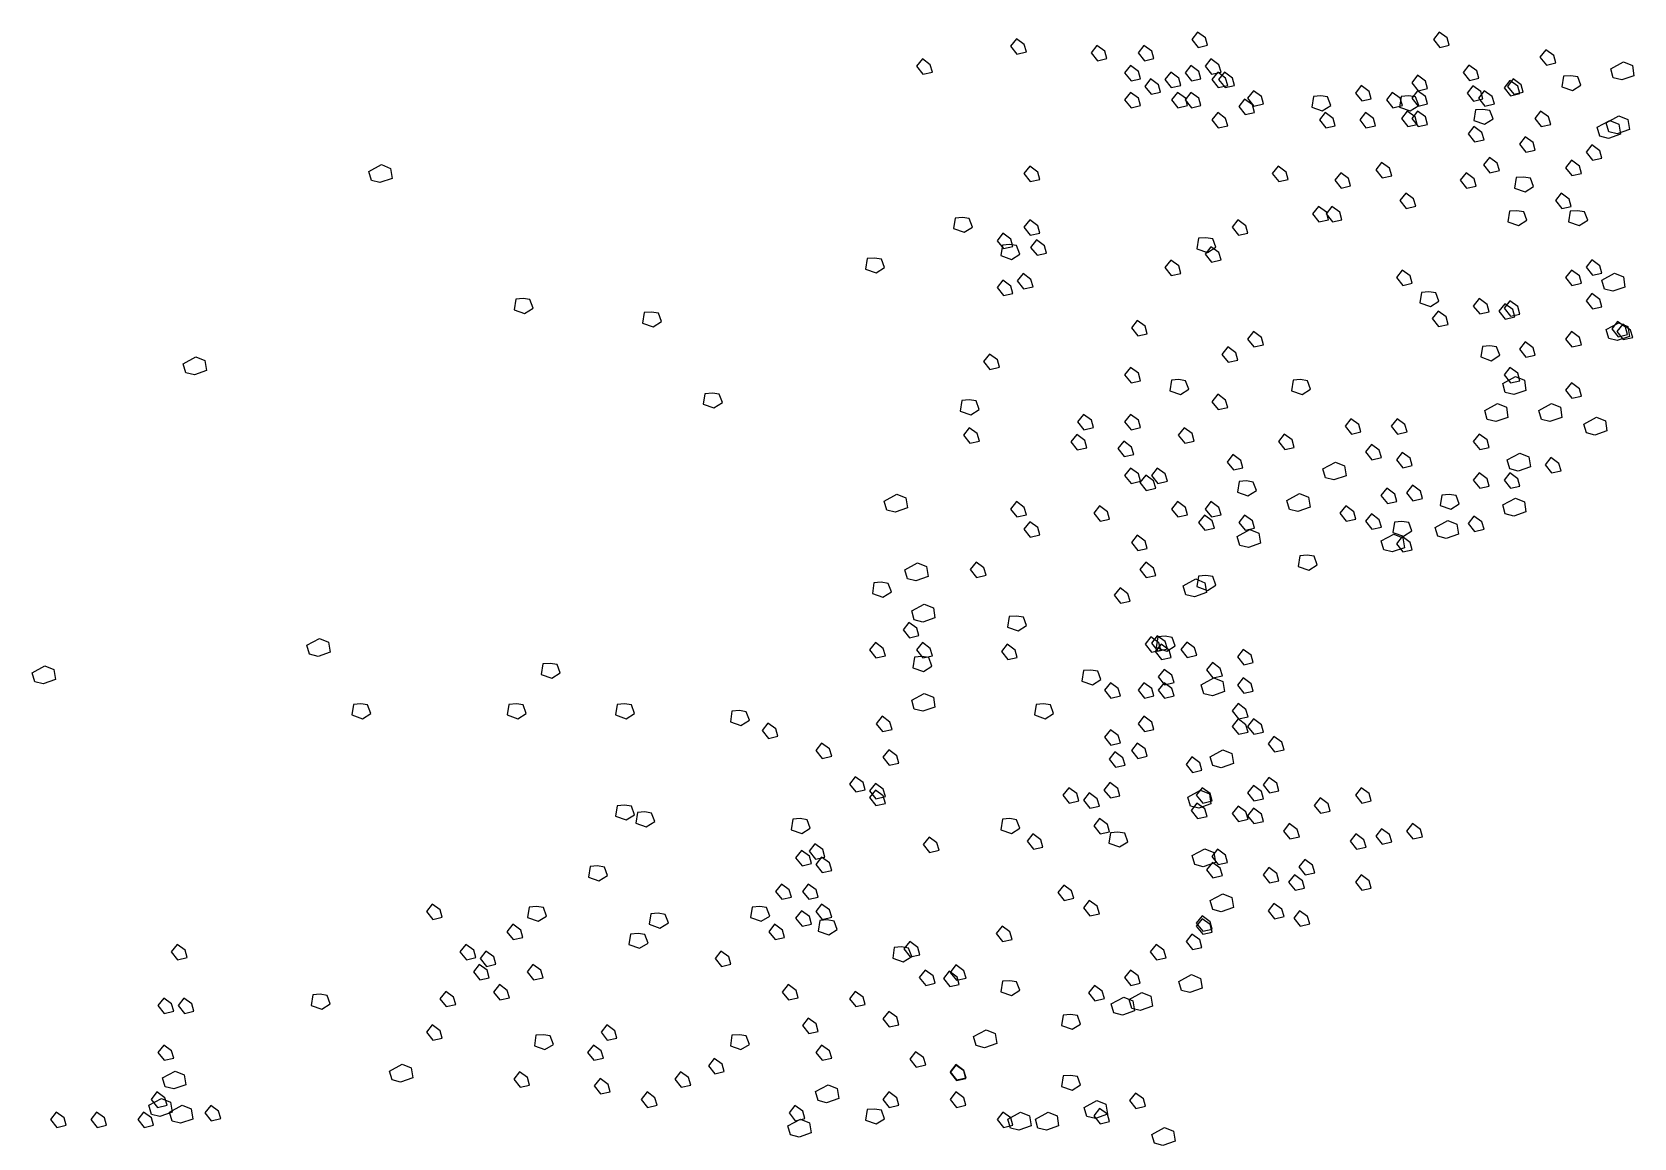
# Model space of a CAD drawing. Header units: millimetres. Extents: x 454 to 24074, y 929 to 15016.
# Drawn here: x 8985 to 9871, y 12103 to 12715 of the extents above; entities that cross this region are included whole.
import ezdxf

# ---------------------------------------------------------------- set-up
doc = ezdxf.new("R2010")
doc.units = ezdxf.units.MM
doc.layers.add('cadblocksdwg.com', color=255, linetype='Continuous')

# ---------------------------------------------------------------- blocks, each defined once
blk = doc.blocks.new('Trees side 06_cad-block.com')
at = {"color": 0}
for points in [[(1036, 3065.3), (1029.7, 3057.2), (1036.5, 3048.6), (1046.9, 3050.9), (1044.6, 3059)], [(1123.3, 3058), (1117, 3050), (1123.9, 3041.4), (1134.2, 3043.7), (1131.9, 3051.7)], [(1174.3, 3058), (1168, 3050), (1174.8, 3041.4), (1185.2, 3043.7), (1182.9, 3051.7)], [(1232.5, 3072.5), (1226.2, 3064.5), (1233.1, 3055.9), (1243.4, 3058.2), (1241.1, 3066.2)], [(1494.5, 3072.5), (1488.2, 3064.5), (1495.1, 3055.9), (1505.4, 3058.2), (1503.1, 3066.2)], [(934.1, 3043.4), (927.8, 3035.4), (934.6, 3026.8), (945, 3029.1), (942.7, 3037.1)], [(1247, 3043.4), (1240.7, 3035.4), (1247.6, 3026.8), (1257.9, 3029.1), (1255.6, 3037.1)], [(1610, 3053.4), (1603.7, 3045.3), (1610.6, 3036.7), (1620.9, 3039), (1618.6, 3047.1)], [(1680.4, 3032.7), (1694.1, 3040.1), (1703.9, 3036.1), (1705.6, 3025.2), (1692.4, 3020.6), (1683.2, 3022.9)], [(1159.7, 3036.2), (1153.4, 3028.1), (1160.3, 3019.5), (1170.6, 3021.8), (1168.3, 3029.8)], [(1203.4, 3028.9), (1197.1, 3020.9), (1203.9, 3012.3), (1214.3, 3014.5), (1212, 3022.6)], [(1225.2, 3036.2), (1218.9, 3028.1), (1225.8, 3019.5), (1236.1, 3021.8), (1233.8, 3029.8)], [(1254.3, 3028.9), (1248, 3020.9), (1254.9, 3012.3), (1265.2, 3014.5), (1262.9, 3022.6)], [(1261.6, 3028.9), (1255.3, 3020.9), (1262.2, 3012.3), (1272.5, 3014.5), (1270.2, 3022.6)], [(1471, 3025.6), (1464.7, 3017.5), (1471.5, 3008.9), (1481.9, 3011.2), (1479.6, 3019.3)], [(1526.6, 3036.7), (1520.3, 3028.7), (1527.2, 3020.1), (1537.5, 3022.4), (1535.2, 3030.4)], [(1629.1, 3024.6), (1627.4, 3013.2), (1638.9, 3009.2), (1648.1, 3014.9), (1644.6, 3024.1), (1637.2, 3025.2)], [(1159.7, 3007), (1153.4, 2999), (1160.3, 2990.4), (1170.6, 2992.7), (1168.3, 3000.7)], [(1181.5, 3021.6), (1175.2, 3013.6), (1182.1, 3005), (1192.4, 3007.3), (1190.1, 3015.3)], [(1210.7, 3007), (1204.3, 2999), (1211.2, 2990.4), (1221.5, 2992.7), (1219.3, 3000.7)], [(1225.2, 3007), (1218.9, 2999), (1225.8, 2990.4), (1236.1, 2992.7), (1233.8, 3000.7)], [(1293, 3008.9), (1286.7, 3000.9), (1293.6, 2992.3), (1303.9, 2994.6), (1301.6, 3002.6)], [(1409.8, 3014.5), (1403.5, 3006.4), (1410.4, 2997.8), (1420.7, 3000.1), (1418.4, 3008.1)], [(1443.6, 3007), (1437.3, 2999), (1444.1, 2990.4), (1454.5, 2992.7), (1452.2, 3000.7)], [(1471, 3008.9), (1464.7, 3000.9), (1471.5, 2992.3), (1481.9, 2994.6), (1479.6, 3002.6)], [(1530.9, 3014.3), (1524.6, 3006.3), (1531.5, 2997.7), (1541.8, 3000), (1539.5, 3008)], [(1543.3, 3008.9), (1537, 3000.9), (1543.8, 2992.3), (1554.2, 2994.6), (1551.9, 3002.6)], [(1571.1, 3020), (1564.8, 3012), (1571.6, 3003.4), (1582, 3005.7), (1579.7, 3013.7)], [(1574.6, 3021.6), (1568.3, 3013.6), (1575.2, 3005), (1585.5, 3007.3), (1583.2, 3015.3)], [(1283.4, 2999.8), (1277.1, 2991.7), (1284, 2983.2), (1294.3, 2985.4), (1292, 2993.5)], [(1283.4, 2999.8), (1277.1, 2991.7), (1284, 2983.2), (1294.3, 2985.4), (1292, 2993.5)], [(1358, 3002.7), (1356.2, 2991.2), (1367.7, 2987.2), (1376.9, 2992.9), (1373.4, 3002.1), (1366, 3003.2)], [(1453.2, 3002.7), (1451.5, 2991.2), (1463, 2987.2), (1472.2, 2992.9), (1468.7, 3002.1), (1461.3, 3003.2)], [(1533.9, 2988), (1532.1, 2976.5), (1543.6, 2972.5), (1552.8, 2978.3), (1549.3, 2987.4), (1541.9, 2988.6)], [(1254.3, 2985.2), (1248, 2977.2), (1254.9, 2968.6), (1265.2, 2970.9), (1262.9, 2978.9)], [(1370.8, 2985.2), (1364.5, 2977.2), (1371.4, 2968.6), (1381.7, 2970.9), (1379.4, 2978.9)], [(1414.5, 2985.2), (1408.2, 2977.2), (1415, 2968.6), (1425.4, 2970.9), (1423.1, 2978.9)], [(1459.8, 2986.7), (1453.5, 2978.6), (1460.4, 2970), (1470.7, 2972.3), (1468.4, 2980.4)], [(1471, 2986.7), (1464.7, 2978.6), (1471.5, 2970), (1481.9, 2972.3), (1479.6, 2980.4)], [(1532.1, 2970), (1525.8, 2962), (1532.7, 2953.4), (1543, 2955.7), (1540.7, 2963.7)], [(1604.4, 2986.7), (1598.1, 2978.6), (1605, 2970), (1615.3, 2972.3), (1613, 2980.4)], [(1665.7, 2969.3), (1679.5, 2976.7), (1689.2, 2972.7), (1690.9, 2961.8), (1677.8, 2957.2), (1668.6, 2959.5)], [(1675.5, 2974.2), (1689.2, 2981.6), (1699, 2977.6), (1700.7, 2966.7), (1687.5, 2962.1), (1678.3, 2964.4)], [(1587.8, 2958.9), (1581.4, 2950.8), (1588.3, 2942.2), (1598.6, 2944.5), (1596.4, 2952.6)], [(1548.8, 2936.6), (1542.5, 2928.6), (1549.4, 2920), (1559.7, 2922.3), (1557.4, 2930.3)], [(1660, 2950.1), (1653.7, 2942.1), (1660.6, 2933.5), (1670.9, 2935.8), (1668.6, 2943.8)], [(333.9, 2921.3), (347.7, 2928.7), (357.4, 2924.7), (359.1, 2913.8), (345.9, 2909.3), (336.8, 2911.5)], [(1050.5, 2927), (1044.2, 2919), (1051.1, 2910.4), (1061.4, 2912.7), (1059.1, 2920.7)], [(1319.8, 2927), (1313.5, 2919), (1320.4, 2910.4), (1330.7, 2912.7), (1328.4, 2920.7)], [(1387.6, 2920), (1381.2, 2911.9), (1388.1, 2903.3), (1398.4, 2905.6), (1396.2, 2913.6)], [(1432, 2931.1), (1425.7, 2923), (1432.6, 2914.4), (1442.9, 2916.7), (1440.6, 2924.8)], [(1523.6, 2919.7), (1517.3, 2911.7), (1524.2, 2903.1), (1534.5, 2905.4), (1532.2, 2913.4)], [(1637.8, 2933.5), (1631.5, 2925.4), (1638.4, 2916.8), (1648.7, 2919.1), (1646.4, 2927.2)], [(1577.8, 2914.7), (1576.1, 2903.3), (1587.6, 2899.3), (1596.8, 2905), (1593.3, 2914.2), (1585.9, 2915.3)], [(1363.5, 2883.4), (1357.2, 2875.3), (1364.1, 2866.7), (1374.4, 2869), (1372.1, 2877.1)], [(1378.1, 2883.4), (1371.8, 2875.3), (1378.6, 2866.7), (1389, 2869), (1386.7, 2877.1)], [(1458.1, 2897.9), (1451.8, 2889.9), (1458.7, 2881.3), (1469, 2883.6), (1466.7, 2891.6)], [(1626.7, 2897.7), (1620.4, 2889.7), (1627.3, 2881.1), (1637.6, 2883.4), (1635.3, 2891.4)], [(969.5, 2870.8), (967.8, 2859.3), (979.3, 2855.3), (988.5, 2861), (985, 2870.2), (977.6, 2871.4)], [(1050.5, 2868.8), (1044.2, 2860.8), (1051.1, 2852.2), (1061.4, 2854.5), (1059.1, 2862.5)], [(1276.2, 2868.8), (1269.9, 2860.8), (1276.7, 2852.2), (1287.1, 2854.5), (1284.8, 2862.5)], [(1570.5, 2878.1), (1568.8, 2866.7), (1580.3, 2862.6), (1589.4, 2868.4), (1586, 2877.5), (1578.5, 2878.7)], [(1636.5, 2878.1), (1634.7, 2866.7), (1646.2, 2862.6), (1655.4, 2868.4), (1651.9, 2877.5), (1644.5, 2878.7)], [(1021.4, 2854.3), (1015.1, 2846.2), (1022, 2837.6), (1032.3, 2839.9), (1030, 2848)], [(1233.4, 2848.8), (1231.7, 2837.3), (1243.1, 2833.3), (1252.3, 2839.1), (1248.9, 2848.2), (1241.4, 2849.4)], [(1020.8, 2841.5), (1019.1, 2830), (1030.6, 2826), (1039.8, 2831.7), (1036.3, 2840.9), (1028.9, 2842.1)], [(1057.8, 2847), (1051.5, 2839), (1058.4, 2830.4), (1068.7, 2832.7), (1066.4, 2840.7)], [(1247, 2839.7), (1240.7, 2831.7), (1247.6, 2823.1), (1257.9, 2825.4), (1255.6, 2833.4)], [(874.3, 2826.8), (872.5, 2815.4), (884, 2811.4), (893.2, 2817.1), (889.7, 2826.3), (882.3, 2827.4)], [(1203.4, 2825.2), (1197.1, 2817.1), (1203.9, 2808.5), (1214.3, 2810.8), (1212, 2818.9)], [(1454.3, 2814.3), (1448, 2806.3), (1454.9, 2797.7), (1465.2, 2800), (1462.9, 2808)], [(1637.8, 2814.3), (1631.5, 2806.3), (1638.4, 2797.7), (1648.7, 2800), (1646.4, 2808)], [(1660, 2825.5), (1653.7, 2817.4), (1660.6, 2808.8), (1670.9, 2811.1), (1668.6, 2819.1)], [(1021.4, 2803.3), (1015.1, 2795.3), (1022, 2786.7), (1032.3, 2789), (1030, 2797)], [(1043.2, 2810.6), (1036.9, 2802.6), (1043.8, 2794), (1054.1, 2796.3), (1051.8, 2804.3)], [(1670.6, 2803.5), (1684.4, 2810.9), (1694.1, 2806.9), (1695.8, 2796), (1682.6, 2791.5), (1673.5, 2793.7)], [(493.2, 2782.9), (491.4, 2771.4), (502.9, 2767.4), (512.1, 2773.1), (508.6, 2782.3), (501.2, 2783.4)], [(1475.2, 2790.2), (1473.5, 2778.7), (1485, 2774.7), (1494.2, 2780.5), (1490.7, 2789.6), (1483.3, 2790.8)], [(1537.7, 2783.4), (1531.4, 2775.3), (1538.3, 2766.8), (1548.6, 2769), (1546.3, 2777.1)], [(1571.1, 2781), (1564.8, 2773), (1571.6, 2764.4), (1582, 2766.7), (1579.7, 2774.7)], [(1660, 2788.9), (1653.7, 2780.9), (1660.6, 2772.3), (1670.9, 2774.6), (1668.6, 2782.6)], [(632.4, 2768.2), (630.7, 2756.8), (642.2, 2752.7), (651.3, 2758.5), (647.9, 2767.7), (640.4, 2768.8)], [(1493.2, 2769.9), (1486.9, 2761.8), (1493.8, 2753.2), (1504.1, 2755.5), (1501.8, 2763.6)], [(1565.5, 2777.8), (1559.2, 2769.8), (1566.1, 2761.2), (1576.4, 2763.5), (1574.1, 2771.5)], [(1167, 2759.7), (1160.7, 2751.6), (1167.6, 2743.1), (1177.9, 2745.3), (1175.6, 2753.4)], [(1293, 2747.6), (1286.7, 2739.6), (1293.6, 2731), (1303.9, 2733.3), (1301.6, 2741.3)], [(1637.8, 2747.6), (1631.5, 2739.6), (1638.4, 2731), (1648.7, 2733.3), (1646.4, 2741.3)], [(1675.5, 2749.8), (1689.2, 2757.3), (1699, 2753.3), (1700.7, 2742.4), (1687.5, 2737.8), (1678.3, 2740.1)], [(1687.8, 2758.7), (1681.5, 2750.7), (1688.4, 2742.1), (1698.7, 2744.4), (1696.5, 2752.4)], [(1693.4, 2755.6), (1687.1, 2747.6), (1694, 2739), (1704.3, 2741.3), (1702, 2749.3)], [(1265.2, 2731), (1258.9, 2722.9), (1265.8, 2714.3), (1276.1, 2716.6), (1273.8, 2724.6)], [(1541.2, 2731.6), (1539.5, 2720.1), (1550.9, 2716.1), (1560.1, 2721.9), (1556.7, 2731), (1549.2, 2732.2)], [(1587.8, 2736.5), (1581.4, 2728.5), (1588.3, 2719.9), (1598.6, 2722.2), (1596.4, 2730.2)], [(132.7, 2712.8), (146.5, 2720.2), (156.2, 2716.2), (158, 2705.3), (144.8, 2700.7), (135.6, 2703)], [(1006.8, 2723.3), (1000.5, 2715.3), (1007.4, 2706.7), (1017.7, 2709), (1015.4, 2717)], [(1159.7, 2708.7), (1153.4, 2700.7), (1160.3, 2692.1), (1170.6, 2694.4), (1168.3, 2702.4)], [(1204.1, 2695), (1202.3, 2683.5), (1213.8, 2679.5), (1223, 2685.2), (1219.5, 2694.4), (1212.1, 2695.5)], [(1336, 2695), (1334.3, 2683.5), (1345.7, 2679.5), (1354.9, 2685.2), (1351.5, 2694.4), (1344, 2695.5)], [(1563.3, 2691.3), (1577, 2698.8), (1586.8, 2694.8), (1588.5, 2683.9), (1575.3, 2679.3), (1566.1, 2681.6)], [(1571.1, 2708.7), (1564.8, 2700.7), (1571.6, 2692.1), (1582, 2694.4), (1579.7, 2702.4)], [(1637.8, 2692), (1631.5, 2684), (1638.4, 2675.4), (1648.7, 2677.7), (1646.4, 2685.7)], [(698.4, 2680.3), (696.6, 2668.9), (708.1, 2664.8), (717.3, 2670.6), (713.8, 2679.7), (706.4, 2680.9)], [(1254.3, 2679.6), (1248, 2671.6), (1254.9, 2663), (1265.2, 2665.3), (1262.9, 2673.3)], [(976.9, 2673), (975.1, 2661.5), (986.6, 2657.5), (995.8, 2663.2), (992.3, 2672.4), (984.9, 2673.6)], [(1108.7, 2657.8), (1102.4, 2649.8), (1109.3, 2641.2), (1119.6, 2643.5), (1117.4, 2651.5)], [(1159.7, 2657.8), (1153.4, 2649.8), (1160.3, 2641.2), (1170.6, 2643.5), (1168.3, 2651.5)], [(1543.8, 2662.1), (1557.5, 2669.5), (1567.3, 2665.5), (1569, 2654.6), (1555.8, 2650), (1546.6, 2652.3)], [(1602.3, 2662.1), (1616.1, 2669.5), (1625.8, 2665.5), (1627.5, 2654.6), (1614.3, 2650), (1605.2, 2652.3)], [(985, 2643.3), (978.7, 2635.2), (985.6, 2626.6), (995.9, 2628.9), (993.6, 2637)], [(1217.9, 2643.3), (1211.6, 2635.2), (1218.5, 2626.6), (1228.8, 2628.9), (1226.5, 2637)], [(1398.7, 2653.1), (1392.4, 2645.1), (1399.2, 2636.5), (1409.6, 2638.8), (1407.3, 2646.8)], [(1448.7, 2653.1), (1442.4, 2645.1), (1449.3, 2636.5), (1459.6, 2638.8), (1457.3, 2646.8)], [(1651.1, 2647.4), (1664.8, 2654.9), (1674.6, 2650.9), (1676.3, 2640), (1663.1, 2635.4), (1654, 2637.7)], [(1101.5, 2636), (1095.2, 2628), (1102, 2619.4), (1112.4, 2621.7), (1110.1, 2629.7)], [(1152.4, 2628.7), (1146.1, 2620.7), (1153, 2612.1), (1163.3, 2614.4), (1161, 2622.4)], [(1326.4, 2636.5), (1320.1, 2628.4), (1327, 2619.8), (1337.3, 2622.1), (1335, 2630.2)], [(1420.9, 2625.3), (1414.6, 2617.3), (1421.5, 2608.7), (1431.8, 2611), (1429.5, 2619)], [(1537.7, 2636.5), (1531.4, 2628.4), (1538.3, 2619.8), (1548.6, 2622.1), (1546.3, 2630.2)], [(1270.8, 2614.2), (1264.5, 2606.2), (1271.3, 2597.6), (1281.7, 2599.9), (1279.4, 2607.9)], [(1368.2, 2598.7), (1381.9, 2606.1), (1391.7, 2602.1), (1393.4, 2591.2), (1380.2, 2586.7), (1371, 2588.9)], [(1454.3, 2616.6), (1448, 2608.6), (1454.9, 2600), (1465.2, 2602.3), (1462.9, 2610.3)], [(1568.2, 2608.4), (1581.9, 2615.9), (1591.7, 2611.9), (1593.4, 2601), (1580.2, 2596.4), (1571, 2598.7)], [(1615.6, 2611.1), (1609.2, 2603), (1616.1, 2594.4), (1626.5, 2596.7), (1624.2, 2604.7)], [(1159.7, 2599.6), (1153.4, 2591.6), (1160.3, 2583), (1170.6, 2585.3), (1168.3, 2593.3)], [(1176.2, 2592), (1169.9, 2584), (1176.8, 2575.4), (1187.1, 2577.7), (1184.8, 2585.7)], [(1188.8, 2599.6), (1182.5, 2591.6), (1189.4, 2583), (1199.7, 2585.3), (1197.4, 2593.3)], [(1537.7, 2594.4), (1531.4, 2586.4), (1538.3, 2577.8), (1548.6, 2580), (1546.3, 2588.1)], [(1571.1, 2594.4), (1564.8, 2586.4), (1571.6, 2577.8), (1582, 2580), (1579.7, 2588.1)], [(892.6, 2563.8), (906.4, 2571.3), (916.2, 2567.3), (917.9, 2556.4), (904.7, 2551.8), (895.5, 2554.1)], [(1277.4, 2585.1), (1275.6, 2573.6), (1287.1, 2569.6), (1296.3, 2575.3), (1292.8, 2584.5), (1285.4, 2585.6)], [(1329.1, 2564.6), (1342.9, 2572), (1352.6, 2568), (1354.4, 2557.1), (1341.2, 2552.5), (1332, 2554.8)], [(1437.6, 2577.7), (1431.3, 2569.7), (1438.2, 2561.1), (1448.5, 2563.4), (1446.2, 2571.4)], [(1465.4, 2580.9), (1459.1, 2572.8), (1466, 2564.2), (1476.3, 2566.5), (1474, 2574.6)], [(1497.2, 2570.4), (1495.5, 2559), (1507, 2554.9), (1516.1, 2560.7), (1512.7, 2569.9), (1505.2, 2571)], [(1036, 2563.2), (1029.7, 2555.2), (1036.5, 2546.6), (1046.9, 2548.9), (1044.6, 2556.9)], [(1126.2, 2558.6), (1119.9, 2550.6), (1126.8, 2542), (1137.1, 2544.3), (1134.8, 2552.3)], [(1210.7, 2563.2), (1204.3, 2555.2), (1211.2, 2546.6), (1221.5, 2548.9), (1219.3, 2556.9)], [(1247, 2563.2), (1240.7, 2555.2), (1247.6, 2546.6), (1257.9, 2548.9), (1255.6, 2556.9)], [(1393.1, 2558.6), (1386.8, 2550.6), (1393.7, 2542), (1404, 2544.3), (1401.7, 2552.3)], [(1563.3, 2559.7), (1577, 2567.1), (1586.8, 2563.1), (1588.5, 2552.2), (1575.3, 2547.6), (1566.1, 2549.9)], [(1050.5, 2541.4), (1044.2, 2533.4), (1051.1, 2524.8), (1061.4, 2527.1), (1059.1, 2535.1)], [(1239.8, 2548.7), (1233.5, 2540.7), (1240.3, 2532.1), (1250.7, 2534.3), (1248.4, 2542.4)], [(1283.4, 2548.7), (1277.1, 2540.7), (1284, 2532.1), (1294.3, 2534.3), (1292, 2542.4)], [(1420.9, 2549.9), (1414.6, 2541.9), (1421.5, 2533.3), (1431.8, 2535.6), (1429.5, 2543.6)], [(1445.9, 2541.1), (1444.2, 2529.7), (1455.7, 2525.6), (1464.8, 2531.4), (1461.4, 2540.5), (1453.9, 2541.7)], [(1490.1, 2535.3), (1503.9, 2542.7), (1513.6, 2538.7), (1515.3, 2527.8), (1502.1, 2523.3), (1493, 2525.6)], [(1532.1, 2547.5), (1525.8, 2539.5), (1532.7, 2530.9), (1543, 2533.2), (1540.7, 2541.2)], [(1167, 2526.8), (1160.7, 2518.8), (1167.6, 2510.2), (1177.9, 2512.5), (1175.6, 2520.5)], [(1275.5, 2525.5), (1289.2, 2533), (1299, 2529), (1300.7, 2518.1), (1287.5, 2513.5), (1278.3, 2515.8)], [(1431.6, 2520.7), (1445.3, 2528.1), (1455.1, 2524.1), (1456.8, 2513.2), (1443.6, 2508.6), (1434.4, 2510.9)], [(1454.3, 2525.3), (1448, 2517.3), (1454.9, 2508.7), (1465.2, 2511), (1462.9, 2519)], [(1343.3, 2504.5), (1341.6, 2493), (1353.1, 2489), (1362.2, 2494.7), (1358.8, 2503.9), (1351.3, 2505.1)], [(915, 2489.4), (928.8, 2496.8), (938.5, 2492.8), (940.2, 2481.9), (927, 2477.3), (917.9, 2479.6)], [(992.3, 2497.7), (986, 2489.7), (992.9, 2481.1), (1003.2, 2483.4), (1000.9, 2491.4)], [(1176.2, 2497.5), (1169.9, 2489.5), (1176.8, 2480.9), (1187.1, 2483.2), (1184.8, 2491.2)], [(881.6, 2475.2), (879.9, 2463.7), (891.3, 2459.7), (900.5, 2465.4), (897.1, 2474.6), (889.6, 2475.8)], [(1148.4, 2469.7), (1142.1, 2461.7), (1149, 2453.1), (1159.3, 2455.4), (1157, 2463.4)], [(1216.9, 2471.9), (1230.7, 2479.4), (1240.4, 2475.3), (1242.2, 2464.5), (1229, 2459.9), (1219.8, 2462.2)], [(1233.4, 2482.5), (1231.7, 2471.1), (1243.1, 2467), (1252.3, 2472.8), (1248.9, 2481.9), (1241.4, 2483.1)], [(922.5, 2444.7), (936.2, 2452.1), (946, 2448.1), (947.7, 2437.2), (934.5, 2432.6), (925.3, 2434.9)], [(919.5, 2432.3), (913.2, 2424.2), (920.1, 2415.6), (930.4, 2417.9), (928.1, 2426)], [(1028.2, 2438.6), (1026.4, 2427.1), (1037.9, 2423.1), (1047.1, 2428.8), (1043.6, 2438), (1036.2, 2439.1)], [(266.8, 2407.4), (280.6, 2414.9), (290.3, 2410.9), (292.1, 2400), (278.9, 2395.4), (269.7, 2397.7)], [(1181.8, 2416.5), (1175.5, 2408.5), (1182.4, 2399.9), (1192.7, 2402.2), (1190.4, 2410.2)], [(1188.8, 2417.7), (1182.5, 2409.7), (1189.4, 2401.1), (1199.7, 2403.4), (1197.4, 2411.4)], [(1189.4, 2416.6), (1187.7, 2405.1), (1199.2, 2401.1), (1208.3, 2406.8), (1204.9, 2416), (1197.4, 2417.2)], [(883.1, 2410.4), (876.8, 2402.4), (883.7, 2393.8), (894, 2396.1), (891.7, 2404.1)], [(934.1, 2410.4), (927.8, 2402.4), (934.6, 2393.8), (945, 2396.1), (942.7, 2404.1)], [(1026.1, 2408.5), (1019.8, 2400.5), (1026.7, 2391.9), (1037, 2394.2), (1034.7, 2402.2)], [(1192.9, 2408.5), (1186.6, 2400.5), (1193.5, 2391.9), (1203.8, 2394.2), (1201.5, 2402.2)], [(1220.7, 2410.9), (1214.4, 2402.9), (1221.3, 2394.3), (1231.6, 2396.6), (1229.3, 2404.6)], [(1281.9, 2403), (1275.6, 2395), (1282.5, 2386.4), (1292.8, 2388.7), (1290.5, 2396.7)], [(-31.2, 2377.7), (-17.4, 2385.1), (-7.7, 2381.1), (-5.9, 2370.2), (-19.1, 2365.6), (-28.3, 2367.9)], [(522.5, 2387.3), (520.7, 2375.8), (532.2, 2371.8), (541.4, 2377.5), (538, 2386.7), (530.5, 2387.8)], [(925.6, 2394.6), (923.8, 2383.1), (935.3, 2379.1), (944.5, 2384.9), (941, 2394), (933.6, 2395.2)], [(1108.8, 2380), (1107.1, 2368.5), (1118.5, 2364.5), (1127.7, 2370.2), (1124.3, 2379.4), (1116.8, 2380.5)], [(1196.1, 2381.3), (1189.8, 2373.3), (1196.7, 2364.7), (1207, 2367), (1204.7, 2375)], [(1248.5, 2388.7), (1242.2, 2380.7), (1249.1, 2372.1), (1259.4, 2374.4), (1257.1, 2382.4)], [(1137.9, 2366.8), (1131.6, 2358.8), (1138.4, 2350.2), (1148.8, 2352.5), (1146.5, 2360.5)], [(1174.3, 2366.8), (1168, 2358.8), (1174.8, 2350.2), (1185.2, 2352.5), (1182.9, 2360.5)], [(1196.1, 2366.8), (1189.8, 2358.8), (1196.7, 2350.2), (1207, 2352.5), (1204.7, 2360.5)], [(1236.4, 2364.6), (1250.2, 2372.1), (1260, 2368.1), (1261.7, 2357.2), (1248.5, 2352.6), (1239.3, 2354.9)], [(1281.9, 2372), (1275.6, 2364), (1282.5, 2355.4), (1292.8, 2357.7), (1290.5, 2365.7)], [(922.5, 2347.9), (936.2, 2355.3), (946, 2351.3), (947.7, 2340.4), (934.5, 2335.8), (925.3, 2338.1)], [(317.3, 2343.3), (315.5, 2331.9), (327, 2327.8), (336.2, 2333.6), (332.7, 2342.7), (325.3, 2343.9)], [(485.8, 2343.3), (484.1, 2331.9), (495.6, 2327.8), (504.7, 2333.6), (501.3, 2342.7), (493.9, 2343.9)], [(603.1, 2343.3), (601.4, 2331.9), (612.8, 2327.8), (622, 2333.6), (618.6, 2342.7), (611.1, 2343.9)], [(727.7, 2336), (726, 2324.5), (737.4, 2320.5), (746.6, 2326.3), (743.2, 2335.4), (735.7, 2336.6)], [(890.4, 2330.4), (884.1, 2322.4), (891, 2313.8), (901.3, 2316.1), (899, 2324.1)], [(1057.5, 2343.3), (1055.8, 2331.9), (1067.2, 2327.8), (1076.4, 2333.6), (1073, 2342.7), (1065.5, 2343.9)], [(1174.3, 2330.4), (1168, 2322.4), (1174.8, 2313.8), (1185.2, 2316.1), (1182.9, 2324.1)], [(1276.3, 2344.2), (1270, 2336.2), (1276.9, 2327.6), (1287.2, 2329.9), (1284.9, 2337.9)], [(1276.3, 2327.6), (1270, 2319.5), (1276.9, 2310.9), (1287.2, 2313.2), (1284.9, 2321.3)], [(1293, 2327.6), (1286.7, 2319.5), (1293.6, 2310.9), (1303.9, 2313.2), (1301.6, 2321.3)], [(766.6, 2323.1), (760.3, 2315.1), (767.2, 2306.5), (777.5, 2308.8), (775.2, 2316.8)], [(1137.9, 2315.9), (1131.6, 2307.8), (1138.4, 2299.2), (1148.8, 2301.5), (1146.5, 2309.5)], [(824.9, 2301.3), (818.6, 2293.3), (825.5, 2284.7), (835.8, 2287), (833.5, 2295)], [(897.7, 2294), (891.4, 2286), (898.2, 2277.4), (908.6, 2279.7), (906.3, 2287.7)], [(1167, 2301.3), (1160.7, 2293.3), (1167.6, 2284.7), (1177.9, 2287), (1175.6, 2295)], [(1246.2, 2286.6), (1260, 2294.1), (1269.7, 2290.1), (1271.4, 2279.2), (1258.2, 2274.6), (1249.1, 2276.9)], [(1315.3, 2308.5), (1309, 2300.5), (1315.8, 2291.9), (1326.2, 2294.2), (1323.9, 2302.2)], [(1142.9, 2291.8), (1136.6, 2283.8), (1143.4, 2275.2), (1153.8, 2277.5), (1151.5, 2285.5)], [(1226.3, 2286.3), (1220, 2278.2), (1226.9, 2269.6), (1237.2, 2271.9), (1234.9, 2280)], [(861.3, 2264.9), (855, 2256.9), (861.8, 2248.3), (872.2, 2250.6), (869.9, 2258.6)], [(1137.3, 2258.5), (1131, 2250.4), (1137.9, 2241.8), (1148.2, 2244.1), (1145.9, 2252.2)], [(1309.7, 2264), (1303.4, 2256), (1310.3, 2247.4), (1320.6, 2249.7), (1318.3, 2257.7)], [(883.1, 2257.6), (876.8, 2249.6), (883.7, 2241), (894, 2243.3), (891.7, 2251.3)], [(883.1, 2250.4), (876.8, 2242.3), (883.7, 2233.7), (894, 2236), (891.7, 2244.1)], [(1092.8, 2252.9), (1086.5, 2244.9), (1093.4, 2236.3), (1103.7, 2238.6), (1101.4, 2246.6)], [(1115.1, 2247.3), (1108.8, 2239.3), (1115.6, 2230.7), (1126, 2233), (1123.7, 2241)], [(1221.8, 2242.7), (1235.6, 2250.2), (1245.3, 2246.2), (1247, 2235.3), (1233.8, 2230.7), (1224.7, 2233)], [(1237.4, 2252.9), (1231.1, 2244.9), (1238, 2236.3), (1248.3, 2238.6), (1246, 2246.6)], [(1293, 2255.3), (1286.7, 2247.3), (1293.6, 2238.7), (1303.9, 2241), (1301.6, 2249)], [(1365.3, 2241.8), (1359, 2233.8), (1365.9, 2225.2), (1376.2, 2227.5), (1373.9, 2235.5)], [(1409.8, 2252.9), (1403.5, 2244.9), (1410.4, 2236.3), (1420.7, 2238.6), (1418.4, 2246.6)], [(603.1, 2233.4), (601.4, 2222), (612.8, 2218), (622, 2223.7), (618.6, 2232.9), (611.1, 2234)], [(625.1, 2226.1), (623.4, 2214.6), (634.8, 2210.6), (644, 2216.4), (640.6, 2225.5), (633.1, 2226.7)], [(1231.8, 2236.2), (1225.5, 2228.2), (1232.4, 2219.6), (1242.7, 2221.9), (1240.4, 2229.9)], [(1276.3, 2233.1), (1270, 2225), (1276.9, 2216.4), (1287.2, 2218.7), (1284.9, 2226.8)], [(1293, 2230.7), (1286.7, 2222.6), (1293.6, 2214), (1303.9, 2216.3), (1301.6, 2224.4)], [(793.6, 2218.8), (791.9, 2207.3), (803.4, 2203.3), (812.6, 2209), (809.1, 2218.2), (801.7, 2219.4)], [(1020.8, 2218.8), (1019.1, 2207.3), (1030.6, 2203.3), (1039.8, 2209), (1036.3, 2218.2), (1028.9, 2219.4)], [(1126.2, 2219.5), (1119.9, 2211.5), (1126.8, 2202.9), (1137.1, 2205.2), (1134.8, 2213.2)], [(1331.9, 2214), (1325.6, 2206), (1332.5, 2197.4), (1342.8, 2199.7), (1340.5, 2207.7)], [(1432, 2208.4), (1425.7, 2200.4), (1432.6, 2191.8), (1442.9, 2194.1), (1440.6, 2202.1)], [(1465.4, 2214), (1459.1, 2206), (1466, 2197.4), (1476.3, 2199.7), (1474, 2207.7)], [(817.6, 2192.2), (811.3, 2184.1), (818.2, 2175.5), (828.5, 2177.8), (826.2, 2185.9)], [(941.3, 2199.4), (935, 2191.4), (941.9, 2182.8), (952.2, 2185.1), (949.9, 2193.1)], [(1053.9, 2202.9), (1047.6, 2194.8), (1054.5, 2186.3), (1064.8, 2188.5), (1062.5, 2196.6)], [(1138.1, 2204.1), (1136.4, 2192.7), (1147.8, 2188.7), (1157, 2194.4), (1153.6, 2203.6), (1146.1, 2204.7)], [(1404.2, 2202.9), (1397.9, 2194.8), (1404.8, 2186.3), (1415.1, 2188.5), (1412.8, 2196.6)], [(803, 2184.9), (796.7, 2176.9), (803.6, 2168.3), (813.9, 2170.6), (811.6, 2178.6)], [(824.9, 2177.6), (818.6, 2169.6), (825.5, 2161), (835.8, 2163.3), (833.5, 2171.3)], [(1226.7, 2179.3), (1240.4, 2186.8), (1250.2, 2182.8), (1251.9, 2171.9), (1238.7, 2167.3), (1229.6, 2169.6)], [(1248.5, 2171.9), (1242.2, 2163.9), (1249.1, 2155.3), (1259.4, 2157.6), (1257.1, 2165.6)], [(1254.1, 2186.2), (1247.8, 2178.2), (1254.7, 2169.6), (1265, 2171.9), (1262.7, 2179.9)], [(1348.6, 2175.1), (1342.3, 2167.1), (1349.2, 2158.5), (1359.5, 2160.8), (1357.2, 2168.8)], [(573.8, 2167.5), (572.1, 2156), (583.5, 2152), (592.7, 2157.8), (589.3, 2166.9), (581.8, 2168.1)], [(1309.7, 2166.4), (1303.4, 2158.3), (1310.3, 2149.7), (1320.6, 2152), (1318.3, 2160)], [(1337.5, 2158.4), (1331.2, 2150.4), (1338.1, 2141.8), (1348.4, 2144.1), (1346.1, 2152.1)], [(1409.8, 2158.4), (1403.5, 2150.4), (1410.4, 2141.8), (1420.7, 2144.1), (1418.4, 2152.1)], [(781.2, 2148.5), (774.9, 2140.5), (781.8, 2131.9), (792.1, 2134.2), (789.8, 2142.2)], [(810.3, 2148.5), (804, 2140.5), (810.9, 2131.9), (821.2, 2134.2), (818.9, 2142.2)], [(1087.3, 2147.3), (1081, 2139.3), (1087.8, 2130.7), (1098.2, 2133), (1095.9, 2141)], [(1246.2, 2130.6), (1260, 2138), (1269.7, 2134), (1271.4, 2123.1), (1258.2, 2118.5), (1249.1, 2120.8)], [(402.7, 2126.7), (396.4, 2118.7), (403.3, 2110.1), (413.6, 2112.4), (411.3, 2120.4)], [(507.8, 2123.5), (506.1, 2112.1), (517.6, 2108.1), (526.7, 2113.8), (523.3, 2123), (515.8, 2124.1)], [(749.7, 2123.5), (747.9, 2112.1), (759.4, 2108.1), (768.6, 2113.8), (765.1, 2123), (757.7, 2124.1)], [(803, 2119.4), (796.7, 2111.4), (803.6, 2102.8), (813.9, 2105.1), (811.6, 2113.1)], [(824.9, 2126.7), (818.6, 2118.7), (825.5, 2110.1), (835.8, 2112.4), (833.5, 2120.4)], [(1115.1, 2130.6), (1108.8, 2122.6), (1115.6, 2114), (1126, 2116.3), (1123.7, 2124.3)], [(1315.3, 2127.4), (1309, 2119.4), (1315.8, 2110.8), (1326.2, 2113.1), (1323.9, 2121.1)], [(1343.1, 2119.5), (1336.8, 2111.5), (1343.6, 2102.9), (1354, 2105.2), (1351.7, 2113.2)], [(490.1, 2104.9), (483.7, 2096.8), (490.6, 2088.2), (501, 2090.5), (498.7, 2098.6)], [(639.7, 2116.2), (638, 2104.8), (649.5, 2100.7), (658.7, 2106.5), (655.2, 2115.6), (647.8, 2116.8)], [(773.9, 2104.9), (767.6, 2096.8), (774.5, 2088.2), (784.8, 2090.5), (782.5, 2098.6)], [(823, 2108.9), (821.2, 2097.4), (832.7, 2093.4), (841.9, 2099.1), (838.4, 2108.3), (831, 2109.5)], [(1020.5, 2102.8), (1014.2, 2094.8), (1021.1, 2086.2), (1031.4, 2088.5), (1029.1, 2096.5)], [(1237.4, 2113.9), (1231.1, 2105.9), (1238, 2097.3), (1248.3, 2099.6), (1246, 2107.6)], [(1237.4, 2110.8), (1231.1, 2102.7), (1238, 2094.1), (1248.3, 2096.4), (1246, 2104.5)], [(617.7, 2094.2), (616, 2082.8), (627.5, 2078.8), (636.7, 2084.5), (633.2, 2093.7), (625.8, 2094.8)], [(920.4, 2086.1), (914.1, 2078.1), (921, 2069.5), (931.3, 2071.8), (929, 2079.8)], [(1226.3, 2094.1), (1220, 2086.1), (1226.9, 2077.5), (1237.2, 2079.8), (1234.9, 2087.8)], [(126.1, 2083), (119.8, 2075), (126.7, 2066.4), (137, 2068.7), (134.7, 2076.7)], [(439.1, 2083), (432.8, 2075), (439.7, 2066.4), (450, 2068.7), (447.7, 2076.7)], [(460.9, 2075.8), (454.6, 2067.7), (461.5, 2059.1), (471.8, 2061.4), (469.5, 2069.4)], [(715.7, 2075.8), (709.4, 2067.7), (716.3, 2059.1), (726.6, 2061.4), (724.3, 2069.4)], [(903.6, 2079.6), (901.9, 2068.1), (913.3, 2064.1), (922.5, 2069.8), (919.1, 2079), (911.6, 2080.2)], [(1187.4, 2083), (1181.1, 2074.9), (1187.9, 2066.4), (1198.3, 2068.6), (1196, 2076.7)], [(453.7, 2061.2), (447.4, 2053.2), (454.2, 2044.6), (464.6, 2046.9), (462.3, 2054.9)], [(511.9, 2061.2), (505.6, 2053.2), (512.5, 2044.6), (522.8, 2046.9), (520.5, 2054.9)], [(937.1, 2055.2), (930.8, 2047.2), (937.7, 2038.6), (948, 2040.8), (945.7, 2048.9)], [(963.2, 2053.9), (956.9, 2045.9), (963.7, 2037.3), (974.1, 2039.6), (971.8, 2047.6)], [(970.5, 2060.7), (964.2, 2052.7), (971.1, 2044.1), (981.4, 2046.4), (979.1, 2054.4)], [(1159.6, 2055.2), (1153.2, 2047.2), (1160.1, 2038.6), (1170.4, 2040.8), (1168.2, 2048.9)], [(1212.1, 2042.8), (1225.8, 2050.3), (1235.6, 2046.2), (1237.3, 2035.4), (1224.1, 2030.8), (1214.9, 2033.1)], [(417.3, 2032.1), (411, 2024.1), (417.8, 2015.5), (428.2, 2017.8), (425.9, 2025.8)], [(475.5, 2039.4), (469.2, 2031.3), (476.1, 2022.8), (486.4, 2025), (484.1, 2033.1)], [(788.5, 2039.4), (782.2, 2031.3), (789.1, 2022.8), (799.4, 2025), (797.1, 2033.1)], [(861.3, 2032.1), (855, 2024.1), (861.8, 2015.5), (872.2, 2017.8), (869.9, 2025.8)], [(1020.8, 2043), (1019.1, 2031.5), (1030.6, 2027.5), (1039.8, 2033.2), (1036.3, 2042.4), (1028.9, 2043.5)], [(1120.6, 2038.5), (1114.3, 2030.5), (1121.2, 2021.9), (1131.5, 2024.2), (1129.2, 2032.2)], [(111.6, 2024.8), (105.3, 2016.8), (112.1, 2008.2), (122.5, 2010.5), (120.2, 2018.5)], [(133.4, 2024.8), (127.1, 2016.8), (134, 2008.2), (144.3, 2010.5), (142, 2018.5)], [(273.3, 2028.3), (271.6, 2016.8), (283, 2012.8), (292.2, 2018.6), (288.8, 2027.7), (281.3, 2028.9)], [(1138.9, 2018.4), (1152.6, 2025.9), (1162.4, 2021.9), (1164.1, 2011), (1150.9, 2006.4), (1141.7, 2008.7)], [(1158.4, 2023.3), (1172.2, 2030.8), (1181.9, 2026.7), (1183.6, 2015.9), (1170.4, 2011.3), (1161.3, 2013.6)], [(810.3, 2003), (804, 1995), (810.9, 1986.4), (821.2, 1988.7), (818.9, 1996.7)], [(897.7, 2010.3), (891.4, 2002.2), (898.2, 1993.6), (908.6, 1995.9), (906.3, 2004)], [(1086.8, 2006.3), (1085.1, 1994.9), (1096.5, 1990.9), (1105.7, 1996.6), (1102.3, 2005.8), (1094.8, 2006.9)], [(402.7, 1995.7), (396.4, 1987.7), (403.3, 1979.1), (413.6, 1981.4), (411.3, 1989.4)], [(515.1, 1984.4), (513.4, 1972.9), (524.9, 1968.9), (534.1, 1974.6), (530.6, 1983.8), (523.2, 1984.9)], [(592, 1995.7), (585.7, 1987.7), (592.5, 1979.1), (602.9, 1981.4), (600.6, 1989.4)], [(727.7, 1984.4), (726, 1972.9), (737.4, 1968.9), (746.6, 1974.6), (743.2, 1983.8), (735.7, 1984.9)], [(989.5, 1983), (1003.3, 1990.4), (1013, 1986.4), (1014.7, 1975.5), (1001.5, 1970.9), (992.4, 1973.2)], [(111.6, 1973.9), (105.3, 1965.9), (112.1, 1957.3), (122.5, 1959.6), (120.2, 1967.6)], [(577.4, 1973.9), (571.1, 1965.9), (578, 1957.3), (588.3, 1959.6), (586, 1967.6)], [(824.9, 1973.9), (818.6, 1965.9), (825.5, 1957.3), (835.8, 1959.6), (833.5, 1967.6)], [(926.8, 1966.6), (920.5, 1958.6), (927.4, 1950), (937.7, 1952.3), (935.4, 1960.3)], [(110.4, 1938.3), (124.1, 1945.7), (133.9, 1941.7), (135.6, 1930.8), (122.4, 1926.2), (113.3, 1928.5)], [(356.2, 1945.7), (370, 1953.2), (379.7, 1949.2), (381.5, 1938.3), (368.3, 1933.7), (359.1, 1936)], [(708.4, 1959.3), (702.1, 1951.3), (709, 1942.7), (719.3, 1945), (717, 1953)], [(970.5, 1952.1), (964.1, 1944), (971, 1935.4), (981.3, 1937.7), (979.1, 1945.8)], [(970.5, 1952.7), (964.2, 1944.7), (971.1, 1936.1), (981.4, 1938.4), (979.1, 1946.4)], [(497.3, 1944.8), (491, 1936.8), (497.9, 1928.2), (508.2, 1930.5), (505.9, 1938.5)], [(584.7, 1937.5), (578.4, 1929.5), (585.3, 1920.9), (595.6, 1923.2), (593.3, 1931.2)], [(672, 1944.8), (665.7, 1936.8), (672.6, 1928.2), (682.9, 1930.5), (680.6, 1938.5)], [(818.1, 1923.4), (831.9, 1930.8), (841.7, 1926.8), (843.4, 1915.9), (830.2, 1911.3), (821, 1913.6)], [(1086.8, 1940.4), (1085.1, 1928.9), (1096.5, 1924.9), (1105.7, 1930.7), (1102.3, 1939.8), (1094.8, 1941)], [(95.5, 1908.5), (109.2, 1915.9), (119, 1911.9), (120.7, 1901), (107.5, 1896.5), (98.4, 1898.7)], [(104.3, 1923), (98, 1914.9), (104.9, 1906.3), (115.2, 1908.6), (112.9, 1916.7)], [(635.6, 1923), (629.3, 1914.9), (636.2, 1906.3), (646.5, 1908.6), (644.2, 1916.7)], [(897.7, 1923), (891.4, 1914.9), (898.2, 1906.3), (908.6, 1908.6), (906.3, 1916.7)], [(970.5, 1923), (964.1, 1914.9), (971, 1906.3), (981.3, 1908.6), (979.1, 1916.7)], [(1109.6, 1906.3), (1123.4, 1913.7), (1133.1, 1909.7), (1134.8, 1898.8), (1121.7, 1894.2), (1112.5, 1896.5)], [(1165.1, 1921.8), (1158.8, 1913.7), (1165.7, 1905.1), (1176, 1907.4), (1173.7, 1915.5)], [(-4.9, 1901.1), (-11.2, 1893.1), (-4.3, 1884.5), (6, 1886.8), (3.7, 1894.8)], [(38.8, 1901.1), (32.5, 1893.1), (39.3, 1884.5), (49.7, 1886.8), (47.4, 1894.8)], [(89.7, 1901.1), (83.4, 1893.1), (90.3, 1884.5), (100.6, 1886.8), (98.3, 1894.8)], [(117.8, 1901), (131.6, 1908.5), (141.3, 1904.5), (143.1, 1893.6), (129.9, 1889), (120.7, 1891.3)], [(162.5, 1908.4), (156.2, 1900.4), (163.1, 1891.8), (173.4, 1894.1), (171.1, 1902.1)], [(788.3, 1886.1), (802.1, 1893.6), (811.9, 1889.6), (813.6, 1878.7), (800.4, 1874.1), (791.2, 1876.4)], [(795.8, 1908.4), (789.5, 1900.4), (796.3, 1891.8), (806.7, 1894.1), (804.4, 1902.1)], [(874.3, 1903.8), (872.5, 1892.3), (884, 1888.3), (893.2, 1894), (889.7, 1903.2), (882.3, 1904.3)], [(1021.4, 1901.1), (1015.1, 1893.1), (1022, 1884.5), (1032.3, 1886.8), (1030, 1894.8)], [(1026.8, 1893.6), (1040.5, 1901), (1050.3, 1897), (1052, 1886.1), (1038.8, 1881.6), (1029.6, 1883.8)], [(1056.6, 1893.6), (1070.3, 1901), (1080.1, 1897), (1081.8, 1886.1), (1068.6, 1881.6), (1059.4, 1883.8)], [(1126.2, 1905.1), (1119.9, 1897.1), (1126.8, 1888.5), (1137.1, 1890.8), (1134.8, 1898.8)], [(1182.8, 1877), (1196.5, 1884.5), (1206.3, 1880.5), (1208, 1869.6), (1194.8, 1865), (1185.6, 1867.3)]]:
    blk.add_lwpolyline(points, close=True, dxfattribs=at)

msp = doc.modelspace()

# ---------------------------------------------------------------- block references
at = {"layer": 'cadblocksdwg.com', "xscale": 0.5103099452236204, "yscale": 0.5103099452236204, "zscale": 0.5103099452236204}
msp.add_blockref('Trees side 06_cad-block.com', (9000.58, 11147.14), dxfattribs=at)

doc.saveas('drawing.dxf')
